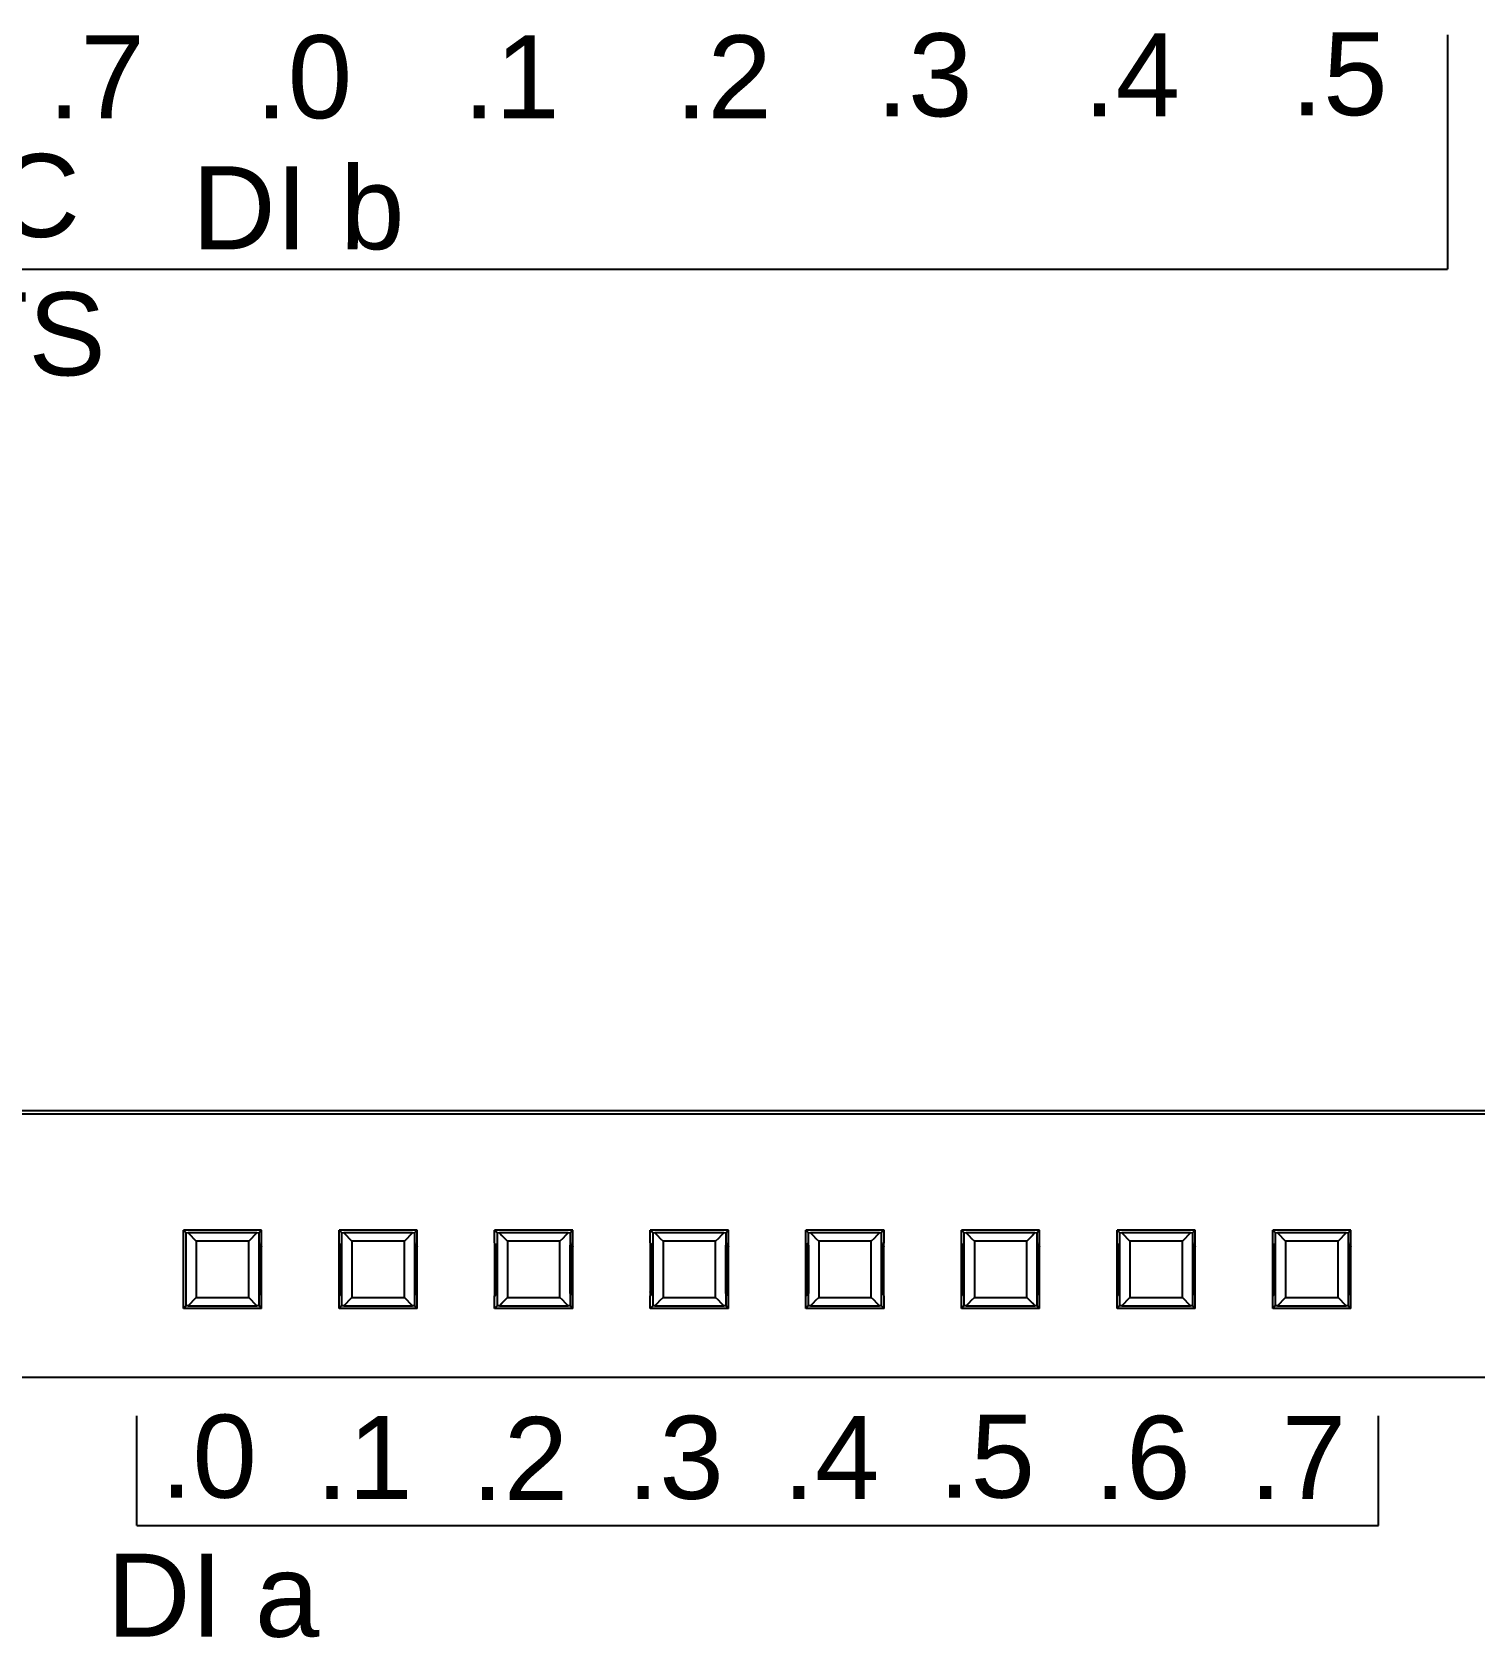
# Model space of a CAD drawing. Header units: inches. Extents: x 57 to 2760, y -193 to 2149.
# Drawn here: x 147.1 to 174.91, y 1958.69 to 1989.64 of the extents above; entities that cross this region are included whole.
import ezdxf

# ---------------------------------------------------------------- set-up
doc = ezdxf.new("R2010")
doc.units = ezdxf.units.IN
doc.header["$MEASUREMENT"] = 0
doc.styles.get("Standard").update_dxf_attribs({"font": 'arial.ttf'})

msp = doc.modelspace()

# ---------------------------------------------------------------- linework, layer by layer
for p, q in [((174.38614, 1989.5888), (174.38614, 1985.07521)), ((114.91139, 1985.07521), (174.38614, 1985.07521)), ((149.12071, 1960.85347), (149.12071, 1962.9695)), ((173.05981, 1960.85347), (173.05981, 1962.9695)), ((149.12071, 1960.85347), (173.05981, 1960.85347))]:
    msp.add_line(p, q)
at = {"color": 7, "linetype": 'Continuous'}
for p, q in [((197.57114, 1968.8506), (145.12114, 1968.8506)), ((197.57114, 1968.7832), (145.12114, 1968.7832)), ((150.01779, 1966.54797), (150.06438, 1966.50138)), ((151.52449, 1966.54797), (150.01779, 1966.54797)), ((150.06438, 1966.50138), (150.10823, 1966.5006)), ((151.43405, 1966.5006), (150.10823, 1966.5006)), ((151.43405, 1966.5006), (151.4779, 1966.50138)), ((151.52449, 1966.54797), (151.4779, 1966.50138)), ((153.06438, 1966.50138), (153.01779, 1966.54797)), ((154.52449, 1966.54797), (153.01779, 1966.54797)), ((153.06438, 1966.50138), (153.10823, 1966.5006)), ((154.43405, 1966.5006), (153.10823, 1966.5006)), ((154.43405, 1966.5006), (154.4779, 1966.50138)), ((154.4779, 1966.50138), (154.52449, 1966.54797)), ((156.06438, 1966.50138), (156.01779, 1966.54797)), ((157.52449, 1966.54797), (156.01779, 1966.54797)), ((156.06438, 1966.50138), (156.10823, 1966.5006)), ((157.43405, 1966.5006), (156.10823, 1966.5006)), ((157.43405, 1966.5006), (157.4779, 1966.50138)), ((157.4779, 1966.50138), (157.52449, 1966.54797)), ((159.06438, 1966.50138), (159.01779, 1966.54797)), ((160.52449, 1966.54797), (159.01779, 1966.54797)), ((159.06438, 1966.50138), (159.10823, 1966.5006)), ((160.43405, 1966.5006), (159.10823, 1966.5006)), ((160.43405, 1966.5006), (160.4779, 1966.50138)), ((160.4779, 1966.50138), (160.52449, 1966.54797)), ((162.06438, 1966.50138), (162.01779, 1966.54797)), ((163.52449, 1966.54797), (162.01779, 1966.54797)), ((162.06438, 1966.50138), (162.10823, 1966.5006)), ((163.43405, 1966.5006), (162.10823, 1966.5006)), ((163.43405, 1966.5006), (163.4779, 1966.50138)), ((163.4779, 1966.50138), (163.52449, 1966.54797)), ((165.06438, 1966.50138), (165.01779, 1966.54797)), ((166.52449, 1966.54797), (165.01779, 1966.54797)), ((165.06438, 1966.50138), (165.10823, 1966.5006)), ((166.43405, 1966.5006), (165.10823, 1966.5006)), ((166.43405, 1966.5006), (166.4779, 1966.50138)), ((166.4779, 1966.50138), (166.52449, 1966.54797)), ((168.06438, 1966.50138), (168.01779, 1966.54797)), ((169.52449, 1966.54797), (168.01779, 1966.54797)), ((168.06438, 1966.50138), (168.10823, 1966.5006)), ((169.43405, 1966.5006), (168.10823, 1966.5006)), ((169.43405, 1966.5006), (169.4779, 1966.50138)), ((169.4779, 1966.50138), (169.52449, 1966.54797)), ((171.06438, 1966.50138), (171.01779, 1966.54797)), ((172.52449, 1966.54797), (171.01779, 1966.54797)), ((171.06438, 1966.50138), (171.10823, 1966.5006)), ((172.43405, 1966.5006), (171.10823, 1966.5006)), ((172.43405, 1966.5006), (172.4779, 1966.50138)), ((172.4779, 1966.50138), (172.52449, 1966.54797)), ((151.27715, 1966.33677), (150.26513, 1966.33677)), ((151.52378, 1966.3099), (151.50425, 1966.29457)), ((151.50425, 1966.29457), (151.52352, 1966.2227)), ((153.03803, 1966.29457), (153.01876, 1966.2227)), ((154.27715, 1966.33677), (153.26513, 1966.33677)), ((154.52378, 1966.3099), (154.50425, 1966.29457)), ((154.50425, 1966.29457), (154.52352, 1966.2227)), ((156.03803, 1966.29457), (156.01876, 1966.2227)), ((157.27715, 1966.33677), (156.26513, 1966.33677)), ((157.52378, 1966.3099), (157.50425, 1966.29457)), ((157.50425, 1966.29457), (157.52352, 1966.2227)), ((159.03803, 1966.29457), (159.01876, 1966.2227)), ((160.27715, 1966.33677), (159.26513, 1966.33677)), ((160.52378, 1966.3099), (160.50425, 1966.29457)), ((160.50425, 1966.29457), (160.52352, 1966.2227)), ((162.03803, 1966.29457), (162.01876, 1966.2227)), ((163.27715, 1966.33677), (162.26513, 1966.33677)), ((163.52378, 1966.3099), (163.50425, 1966.29457)), ((163.50425, 1966.29457), (163.52352, 1966.2227)), ((165.03803, 1966.29457), (165.01876, 1966.2227)), ((166.27715, 1966.33677), (165.26513, 1966.33677)), ((166.52378, 1966.3099), (166.50425, 1966.29457)), ((166.50425, 1966.29457), (166.52352, 1966.2227)), ((168.03803, 1966.29457), (168.01876, 1966.2227)), ((169.27715, 1966.33677), (168.26513, 1966.33677)), ((169.52378, 1966.3099), (169.50425, 1966.29457)), ((169.50425, 1966.29457), (169.52352, 1966.2227)), ((171.03803, 1966.29457), (171.01876, 1966.2227)), ((172.27715, 1966.33677), (171.26513, 1966.33677)), ((172.52378, 1966.3099), (172.50425, 1966.29457)), ((172.50425, 1966.29457), (172.52352, 1966.2227)), ((151.49607, 1965.95021), (151.49565, 1965.81894)), ((151.49709, 1966.07042), (151.49607, 1965.95021)), ((153.04568, 1966.02323), (153.04433, 1966.13353)), ((153.04646, 1965.89626), (153.04568, 1966.02323)), ((153.04662, 1965.76211), (153.04646, 1965.89626)), ((154.49607, 1965.95021), (154.49565, 1965.81894)), ((154.49709, 1966.07042), (154.49607, 1965.95021)), ((156.04568, 1966.02323), (156.04433, 1966.13353)), ((156.04646, 1965.89626), (156.04568, 1966.02323)), ((156.04662, 1965.76211), (156.04646, 1965.89626)), ((157.49578, 1965.88536), (157.49567, 1965.75213)), ((157.49651, 1966.0123), (157.49578, 1965.88536)), ((159.04568, 1966.02323), (159.04433, 1966.13353)), ((159.04646, 1965.89626), (159.04568, 1966.02323)), ((159.04662, 1965.76211), (159.04646, 1965.89626)), ((160.49607, 1965.95021), (160.49565, 1965.81894)), ((160.49709, 1966.07042), (160.49607, 1965.95021)), ((162.04568, 1966.02323), (162.04433, 1966.13353)), ((162.04646, 1965.89626), (162.04568, 1966.02323)), ((162.04662, 1965.76211), (162.04646, 1965.89626)), ((163.49607, 1965.95021), (163.49565, 1965.81894)), ((163.49709, 1966.07042), (163.49607, 1965.95021)), ((165.04568, 1966.02323), (165.04433, 1966.13353)), ((165.04646, 1965.89626), (165.04568, 1966.02323)), ((165.04662, 1965.76211), (165.04646, 1965.89626)), ((166.49607, 1965.95021), (166.49565, 1965.81894)), ((166.49709, 1966.07042), (166.49607, 1965.95021)), ((168.04568, 1966.02323), (168.04433, 1966.13353)), ((168.04646, 1965.89626), (168.04568, 1966.02323)), ((168.04662, 1965.76211), (168.04646, 1965.89626)), ((169.49607, 1965.95021), (169.49565, 1965.81894)), ((169.49709, 1966.07042), (169.49607, 1965.95021)), ((171.04568, 1966.02323), (171.04433, 1966.13353)), ((171.04646, 1965.89626), (171.04568, 1966.02323)), ((171.04662, 1965.76211), (171.04646, 1965.89626)), ((172.49607, 1965.95021), (172.49565, 1965.81894)), ((172.49709, 1966.07042), (172.49607, 1965.95021)), ((151.49565, 1965.81894), (151.49585, 1965.68611)), ((151.49585, 1965.68611), (151.49665, 1965.56094)), ((151.49665, 1965.56094), (151.498, 1965.45226)), ((153.04509, 1965.51018), (153.04616, 1965.63028)), ((153.04616, 1965.63028), (153.04662, 1965.76211)), ((154.49565, 1965.81894), (154.49585, 1965.68611)), ((154.49585, 1965.68611), (154.49665, 1965.56094)), ((154.49665, 1965.56094), (154.498, 1965.45226)), ((156.04509, 1965.51018), (156.04616, 1965.63028)), ((156.04616, 1965.63028), (156.04662, 1965.76211)), ((157.49567, 1965.75213), (157.49617, 1965.622)), ((157.49617, 1965.622), (157.49726, 1965.50401)), ((159.04509, 1965.51018), (159.04616, 1965.63028)), ((159.04616, 1965.63028), (159.04662, 1965.76211)), ((160.49565, 1965.81894), (160.49585, 1965.68611)), ((160.49585, 1965.68611), (160.49665, 1965.56094)), ((160.49665, 1965.56094), (160.498, 1965.45226)), ((162.04509, 1965.51018), (162.04616, 1965.63028)), ((162.04616, 1965.63028), (162.04662, 1965.76211)), ((163.49565, 1965.81894), (163.49585, 1965.68611)), ((163.49585, 1965.68611), (163.49665, 1965.56094)), ((163.49665, 1965.56094), (163.498, 1965.45226)), ((165.04509, 1965.51018), (165.04616, 1965.63028)), ((165.04616, 1965.63028), (165.04662, 1965.76211)), ((166.49565, 1965.81894), (166.49585, 1965.68611)), ((166.49585, 1965.68611), (166.49665, 1965.56094)), ((166.49665, 1965.56094), (166.498, 1965.45226)), ((168.04509, 1965.51018), (168.04616, 1965.63028)), ((168.04616, 1965.63028), (168.04662, 1965.76211)), ((169.49565, 1965.81894), (169.49585, 1965.68611)), ((169.49585, 1965.68611), (169.49665, 1965.56094)), ((169.49665, 1965.56094), (169.498, 1965.45226)), ((171.04509, 1965.51018), (171.04616, 1965.63028)), ((171.04616, 1965.63028), (171.04662, 1965.76211)), ((172.49565, 1965.81894), (172.49585, 1965.68611)), ((172.49585, 1965.68611), (172.49665, 1965.56094)), ((172.49665, 1965.56094), (172.498, 1965.45226)), ((150.26513, 1965.25247), (151.27715, 1965.25247)), ((151.50425, 1965.29467), (151.52352, 1965.36654)), ((153.0185, 1965.27934), (153.03803, 1965.29467)), ((153.03803, 1965.29467), (153.01876, 1965.36654)), ((153.26513, 1965.25247), (154.27715, 1965.25247)), ((154.50425, 1965.29467), (154.52352, 1965.36654)), ((156.0185, 1965.27934), (156.03803, 1965.29467)), ((156.03803, 1965.29467), (156.01876, 1965.36654)), ((156.26513, 1965.25247), (157.27715, 1965.25247)), ((157.50425, 1965.29467), (157.52352, 1965.36654)), ((159.0185, 1965.27934), (159.03803, 1965.29467)), ((159.03803, 1965.29467), (159.01876, 1965.36654)), ((159.26513, 1965.25247), (160.27715, 1965.25247)), ((160.50425, 1965.29467), (160.52352, 1965.36654)), ((162.0185, 1965.27934), (162.03803, 1965.29467)), ((162.03803, 1965.29467), (162.01876, 1965.36654)), ((162.26513, 1965.25247), (163.27715, 1965.25247)), ((163.50425, 1965.29467), (163.52352, 1965.36654)), ((165.0185, 1965.27934), (165.03803, 1965.29467)), ((165.03803, 1965.29467), (165.01876, 1965.36654)), ((165.26513, 1965.25247), (166.27715, 1965.25247)), ((166.50425, 1965.29467), (166.52352, 1965.36654)), ((168.0185, 1965.27934), (168.03803, 1965.29467)), ((168.03803, 1965.29467), (168.01876, 1965.36654)), ((168.26513, 1965.25247), (169.27715, 1965.25247)), ((169.50425, 1965.29467), (169.52352, 1965.36654)), ((171.0185, 1965.27934), (171.03803, 1965.29467)), ((171.03803, 1965.29467), (171.01876, 1965.36654)), ((171.26513, 1965.25247), (172.27715, 1965.25247)), ((172.50425, 1965.29467), (172.52352, 1965.36654)), ((150.01779, 1965.04127), (150.06438, 1965.08786)), ((151.52449, 1965.04127), (150.01779, 1965.04127)), ((150.10822, 1965.08864), (150.06438, 1965.08786)), ((150.10822, 1965.08864), (151.43406, 1965.08864)), ((151.4779, 1965.08786), (151.43406, 1965.08864)), ((151.52449, 1965.04127), (151.4779, 1965.08786)), ((153.06438, 1965.08786), (153.01779, 1965.04127)), ((154.52449, 1965.04127), (153.01779, 1965.04127)), ((153.10822, 1965.08864), (153.06438, 1965.08786)), ((153.10822, 1965.08864), (154.43406, 1965.08864)), ((154.4779, 1965.08786), (154.43406, 1965.08864)), ((154.4779, 1965.08786), (154.52449, 1965.04127)), ((156.06438, 1965.08786), (156.01779, 1965.04127)), ((157.52449, 1965.04127), (156.01779, 1965.04127)), ((156.10822, 1965.08864), (156.06438, 1965.08786)), ((156.10822, 1965.08864), (157.43406, 1965.08864)), ((157.4779, 1965.08786), (157.43406, 1965.08864)), ((157.4779, 1965.08786), (157.52449, 1965.04127)), ((159.06438, 1965.08786), (159.01779, 1965.04127)), ((160.52449, 1965.04127), (159.01779, 1965.04127)), ((159.10822, 1965.08864), (159.06438, 1965.08786)), ((159.10822, 1965.08864), (160.43406, 1965.08864)), ((160.4779, 1965.08786), (160.43406, 1965.08864)), ((160.4779, 1965.08786), (160.52449, 1965.04127)), ((162.06438, 1965.08786), (162.01779, 1965.04127)), ((163.52449, 1965.04127), (162.01779, 1965.04127)), ((162.10822, 1965.08864), (162.06438, 1965.08786)), ((162.10822, 1965.08864), (163.43406, 1965.08864)), ((163.4779, 1965.08786), (163.43406, 1965.08864)), ((163.4779, 1965.08786), (163.52449, 1965.04127)), ((165.06438, 1965.08786), (165.01779, 1965.04127)), ((166.52449, 1965.04127), (165.01779, 1965.04127)), ((165.10822, 1965.08864), (165.06438, 1965.08786)), ((165.10822, 1965.08864), (166.43406, 1965.08864)), ((166.4779, 1965.08786), (166.43406, 1965.08864)), ((166.4779, 1965.08786), (166.52449, 1965.04127)), ((168.06438, 1965.08786), (168.01779, 1965.04127)), ((169.52449, 1965.04127), (168.01779, 1965.04127)), ((168.10822, 1965.08864), (168.06438, 1965.08786)), ((168.10822, 1965.08864), (169.43406, 1965.08864)), ((169.4779, 1965.08786), (169.43406, 1965.08864)), ((169.4779, 1965.08786), (169.52449, 1965.04127)), ((171.06438, 1965.08786), (171.01779, 1965.04127)), ((172.52449, 1965.04127), (171.01779, 1965.04127)), ((171.10822, 1965.08864), (171.06438, 1965.08786)), ((171.10822, 1965.08864), (172.43406, 1965.08864)), ((172.4779, 1965.08786), (172.43406, 1965.08864)), ((172.4779, 1965.08786), (172.52449, 1965.04127)), ((197.57114, 1963.71075), (145.12114, 1963.71075))]:
    msp.add_line(p, q, dxfattribs=at)
for points in [[(150.01779, 1965.04127), (150.01928, 1965.54126), (150.01928, 1966.04834), (150.01779, 1966.54797)], [(150.06438, 1966.50138), (150.06579, 1966.03173), (150.06579, 1965.55779), (150.06438, 1965.08786)], [(150.10823, 1966.5006), (150.15878, 1966.44626), (150.21113, 1966.39166), (150.26513, 1966.33677)], [(151.43405, 1966.5006), (151.3835, 1966.44626), (151.33115, 1966.39166), (151.27715, 1966.33677)], [(151.4779, 1965.08786), (151.47649, 1965.55779), (151.47649, 1966.03173), (151.4779, 1966.50138)], [(151.52449, 1965.04127), (151.523, 1965.54126), (151.523, 1966.04834), (151.52449, 1966.54797)], [(153.01779, 1965.04127), (153.01928, 1965.54126), (153.01928, 1966.04834), (153.01779, 1966.54797)], [(153.06438, 1966.50138), (153.06579, 1966.03173), (153.06579, 1965.55779), (153.06438, 1965.08786)], [(153.10823, 1966.5006), (153.15878, 1966.44626), (153.21112, 1966.39167), (153.26513, 1966.33677)], [(154.43405, 1966.5006), (154.3835, 1966.44626), (154.33116, 1966.39167), (154.27715, 1966.33677)], [(154.4779, 1965.08786), (154.47649, 1965.55779), (154.47649, 1966.03173), (154.4779, 1966.50138)], [(154.52449, 1965.04127), (154.523, 1965.54126), (154.523, 1966.04834), (154.52449, 1966.54797)], [(156.01779, 1965.04127), (156.01928, 1965.54126), (156.01928, 1966.04834), (156.01779, 1966.54797)], [(156.06438, 1966.50138), (156.06579, 1966.03173), (156.06579, 1965.55779), (156.06438, 1965.08786)], [(156.10823, 1966.5006), (156.15877, 1966.44627), (156.21112, 1966.39167), (156.26513, 1966.33677)], [(157.43405, 1966.5006), (157.38351, 1966.44627), (157.33116, 1966.39167), (157.27715, 1966.33677)], [(157.4779, 1965.08786), (157.47649, 1965.55779), (157.47649, 1966.03173), (157.4779, 1966.50138)], [(157.52449, 1965.04127), (157.523, 1965.54126), (157.523, 1966.04834), (157.52449, 1966.54797)], [(159.01779, 1965.04127), (159.01928, 1965.54126), (159.01928, 1966.04834), (159.01779, 1966.54797)], [(159.06438, 1966.50138), (159.06579, 1966.03173), (159.06579, 1965.55779), (159.06438, 1965.08786)], [(159.10823, 1966.5006), (159.15876, 1966.44628), (159.21111, 1966.39168), (159.26513, 1966.33677)], [(160.43405, 1966.5006), (160.38352, 1966.44628), (160.33117, 1966.39168), (160.27715, 1966.33677)], [(160.4779, 1965.08786), (160.47649, 1965.55779), (160.47649, 1966.03173), (160.4779, 1966.50138)], [(160.52449, 1965.04127), (160.523, 1965.54126), (160.523, 1966.04834), (160.52449, 1966.54797)], [(162.01779, 1965.04127), (162.01928, 1965.54126), (162.01928, 1966.04834), (162.01779, 1966.54797)], [(162.06438, 1966.50138), (162.06579, 1966.03173), (162.06579, 1965.55779), (162.06438, 1965.08786)], [(162.10823, 1966.5006), (162.15875, 1966.44629), (162.2111, 1966.39169), (162.26513, 1966.33677)], [(163.43405, 1966.5006), (163.38353, 1966.44629), (163.33118, 1966.39169), (163.27715, 1966.33677)], [(163.4779, 1965.08786), (163.47649, 1965.55779), (163.47649, 1966.03173), (163.4779, 1966.50138)], [(163.52449, 1965.04127), (163.523, 1965.54126), (163.523, 1966.04834), (163.52449, 1966.54797)], [(165.01779, 1965.04127), (165.01928, 1965.54126), (165.01928, 1966.04834), (165.01779, 1966.54797)], [(165.06438, 1966.50138), (165.06579, 1966.03173), (165.06579, 1965.55779), (165.06438, 1965.08786)], [(165.10823, 1966.5006), (165.15874, 1966.4463), (165.21108, 1966.3917), (165.26513, 1966.33677)], [(166.43405, 1966.5006), (166.38354, 1966.4463), (166.33119, 1966.3917), (166.27715, 1966.33677)], [(166.4779, 1965.08786), (166.47649, 1965.55779), (166.47649, 1966.03173), (166.4779, 1966.50138)], [(166.52449, 1965.04127), (166.523, 1965.54126), (166.523, 1966.04834), (166.52449, 1966.54797)], [(168.01779, 1965.04127), (168.01928, 1965.54126), (168.01928, 1966.04834), (168.01779, 1966.54797)], [(168.06438, 1966.50138), (168.06579, 1966.03173), (168.06579, 1965.55779), (168.06438, 1965.08786)], [(168.10823, 1966.5006), (168.15873, 1966.44631), (168.21107, 1966.39172), (168.26513, 1966.33677)], [(169.43405, 1966.5006), (169.38355, 1966.44631), (169.33121, 1966.39172), (169.27715, 1966.33677)], [(169.4779, 1965.08786), (169.47649, 1965.55779), (169.47649, 1966.03173), (169.4779, 1966.50138)], [(169.52449, 1965.04127), (169.523, 1965.54126), (169.523, 1966.04834), (169.52449, 1966.54797)], [(171.01779, 1965.04127), (171.01928, 1965.54126), (171.01928, 1966.04834), (171.01779, 1966.54797)], [(171.06438, 1966.50138), (171.06579, 1966.03173), (171.06579, 1965.55779), (171.06438, 1965.08786)], [(171.10823, 1966.5006), (171.15872, 1966.44632), (171.21106, 1966.39173), (171.26513, 1966.33677)], [(172.43405, 1966.5006), (172.38356, 1966.44632), (172.33122, 1966.39173), (172.27715, 1966.33677)], [(172.4779, 1965.08786), (172.47649, 1965.55779), (172.47649, 1966.03173), (172.4779, 1966.50138)], [(172.52449, 1965.04127), (172.523, 1965.54126), (172.523, 1966.04834), (172.52449, 1966.54797)], [(150.26519, 1966.33677), (150.2658, 1965.61338), (150.26519, 1965.25247)], [(151.27709, 1965.25247), (151.27648, 1965.97584), (151.27709, 1966.33677)], [(151.50425, 1966.29457), (151.50288, 1966.28729), (151.50165, 1966.26986), (151.50054, 1966.24409), (151.49953, 1966.2107), (151.49861, 1966.17033), (151.49709, 1966.07042)], [(153.04433, 1966.13353), (153.04348, 1966.17976), (153.04253, 1966.21901), (153.04149, 1966.2507), (153.04038, 1966.27423), (153.03922, 1966.289), (153.03803, 1966.29457)], [(153.26519, 1966.33677), (153.2658, 1965.61338), (153.26519, 1965.25247)], [(154.27709, 1965.25247), (154.27648, 1965.97584), (154.27709, 1966.33677)], [(154.50425, 1966.29457), (154.50288, 1966.28729), (154.50165, 1966.26986), (154.50054, 1966.24409), (154.49953, 1966.2107), (154.49861, 1966.17033), (154.49709, 1966.07042)], [(156.04433, 1966.13353), (156.04348, 1966.17976), (156.04253, 1966.21901), (156.04149, 1966.2507), (156.04038, 1966.27423), (156.03922, 1966.289), (156.03803, 1966.29457)], [(156.26519, 1966.33677), (156.2658, 1965.61338), (156.26519, 1965.25247)], [(157.27709, 1965.25247), (157.27648, 1965.97584), (157.27709, 1966.33677)], [(157.50425, 1966.29457), (157.50288, 1966.28729), (157.50165, 1966.26986), (157.50054, 1966.24409), (157.49953, 1966.2107), (157.49861, 1966.17033), (157.49779, 1966.12341), (157.49651, 1966.0123)], [(159.04433, 1966.13353), (159.04348, 1966.17976), (159.04253, 1966.21901), (159.04149, 1966.2507), (159.04038, 1966.27423), (159.03922, 1966.289), (159.03803, 1966.29457)], [(159.26519, 1966.33677), (159.2658, 1965.61338), (159.26519, 1965.25247)], [(160.27709, 1965.25247), (160.27648, 1965.97584), (160.27709, 1966.33677)], [(160.50425, 1966.29457), (160.50288, 1966.28729), (160.50165, 1966.26986), (160.50054, 1966.24409), (160.49953, 1966.2107), (160.49861, 1966.17033), (160.49709, 1966.07042)], [(162.04433, 1966.13353), (162.04348, 1966.17976), (162.04253, 1966.21901), (162.04149, 1966.2507), (162.04038, 1966.27423), (162.03922, 1966.289), (162.03803, 1966.29457)], [(162.26519, 1966.33677), (162.2658, 1965.61338), (162.26519, 1965.25247)], [(163.27709, 1965.25247), (163.27648, 1965.97584), (163.27709, 1966.33677)], [(163.50425, 1966.29457), (163.50288, 1966.28729), (163.50165, 1966.26986), (163.50054, 1966.24409), (163.49953, 1966.2107), (163.49861, 1966.17033), (163.49709, 1966.07042)], [(165.04433, 1966.13353), (165.04348, 1966.17976), (165.04253, 1966.21901), (165.04149, 1966.2507), (165.04038, 1966.27423), (165.03922, 1966.289), (165.03803, 1966.29457)], [(165.26519, 1966.33677), (165.2658, 1965.61338), (165.26519, 1965.25247)], [(166.27709, 1965.25247), (166.27648, 1965.97584), (166.27709, 1966.33677)], [(166.50425, 1966.29457), (166.50288, 1966.28729), (166.50165, 1966.26986), (166.50054, 1966.24409), (166.49953, 1966.2107), (166.49861, 1966.17033), (166.49709, 1966.07042)], [(168.04433, 1966.13353), (168.04348, 1966.17976), (168.04253, 1966.21901), (168.04149, 1966.2507), (168.04038, 1966.27423), (168.03922, 1966.289), (168.03803, 1966.29457)], [(168.26519, 1966.33677), (168.2658, 1965.61338), (168.26519, 1965.25247)], [(169.27709, 1965.25247), (169.27648, 1965.97584), (169.27709, 1966.33677)], [(169.50425, 1966.29457), (169.50288, 1966.28729), (169.50165, 1966.26986), (169.50054, 1966.24409), (169.49953, 1966.2107), (169.49861, 1966.17033), (169.49709, 1966.07042)], [(171.04433, 1966.13353), (171.04348, 1966.17976), (171.04253, 1966.21901), (171.04149, 1966.2507), (171.04038, 1966.27423), (171.03922, 1966.289), (171.03803, 1966.29457)], [(171.26519, 1966.33677), (171.2658, 1965.61338), (171.26519, 1965.25247)], [(172.27709, 1965.25247), (172.27648, 1965.97584), (172.27709, 1966.33677)], [(172.50425, 1966.29457), (172.50288, 1966.28729), (172.50165, 1966.26986), (172.50054, 1966.24409), (172.49953, 1966.2107), (172.49861, 1966.17033), (172.49709, 1966.07042)], [(150.10822, 1965.08864), (150.15878, 1965.14298), (150.21113, 1965.19758), (150.26513, 1965.25247)], [(151.43406, 1965.08864), (151.3835, 1965.14298), (151.33115, 1965.19758), (151.27715, 1965.25247)], [(151.498, 1965.45226), (151.49886, 1965.40669), (151.49981, 1965.36816), (151.50084, 1965.33727), (151.50193, 1965.31446), (151.50307, 1965.30013), (151.50425, 1965.29467)], [(153.03803, 1965.29467), (153.03927, 1965.30068), (153.04044, 1965.31595), (153.04154, 1965.3397), (153.04256, 1965.37142), (153.04351, 1965.41083), (153.04509, 1965.51018)], [(153.10822, 1965.08864), (153.15878, 1965.14298), (153.21112, 1965.19757), (153.26513, 1965.25247)], [(154.43406, 1965.08864), (154.3835, 1965.14298), (154.33115, 1965.19757), (154.27715, 1965.25247)], [(154.498, 1965.45226), (154.49886, 1965.40669), (154.49981, 1965.36816), (154.50084, 1965.33727), (154.50193, 1965.31446), (154.50307, 1965.30013), (154.50425, 1965.29467)], [(156.03803, 1965.29467), (156.03927, 1965.30068), (156.04044, 1965.31595), (156.04154, 1965.3397), (156.04256, 1965.37142), (156.04351, 1965.41083), (156.04509, 1965.51018)], [(156.10822, 1965.08864), (156.15877, 1965.14297), (156.21112, 1965.19757), (156.26513, 1965.25247)], [(157.43406, 1965.08864), (157.38351, 1965.14297), (157.33116, 1965.19757), (157.27715, 1965.25247)], [(157.49726, 1965.50401), (157.498, 1965.45226), (157.49886, 1965.40669), (157.49981, 1965.36816), (157.50084, 1965.33727), (157.50193, 1965.31446), (157.50307, 1965.30013), (157.50425, 1965.29467)], [(159.03803, 1965.29467), (159.03927, 1965.30068), (159.04044, 1965.31595), (159.04154, 1965.3397), (159.04256, 1965.37142), (159.04351, 1965.41083), (159.04509, 1965.51018)], [(159.10822, 1965.08864), (159.15876, 1965.14296), (159.21111, 1965.19756), (159.26513, 1965.25247)], [(160.43406, 1965.08864), (160.38352, 1965.14296), (160.33117, 1965.19756), (160.27715, 1965.25247)], [(160.498, 1965.45226), (160.49886, 1965.40669), (160.49981, 1965.36816), (160.50084, 1965.33727), (160.50193, 1965.31446), (160.50307, 1965.30013), (160.50425, 1965.29467)], [(162.03803, 1965.29467), (162.03927, 1965.30068), (162.04044, 1965.31595), (162.04154, 1965.3397), (162.04256, 1965.37142), (162.04351, 1965.41083), (162.04509, 1965.51018)], [(162.10822, 1965.08864), (162.15875, 1965.14295), (162.2111, 1965.19755), (162.26513, 1965.25247)], [(163.43406, 1965.08864), (163.38353, 1965.14295), (163.33118, 1965.19755), (163.27715, 1965.25247)], [(163.498, 1965.45226), (163.49886, 1965.40669), (163.49981, 1965.36816), (163.50084, 1965.33727), (163.50193, 1965.31446), (163.50307, 1965.30013), (163.50425, 1965.29467)], [(165.03803, 1965.29467), (165.03927, 1965.30068), (165.04044, 1965.31595), (165.04154, 1965.3397), (165.04256, 1965.37142), (165.04351, 1965.41083), (165.04509, 1965.51018)], [(165.10822, 1965.08864), (165.15874, 1965.14294), (165.21109, 1965.19753), (165.26513, 1965.25247)], [(166.43406, 1965.08864), (166.38354, 1965.14294), (166.33119, 1965.19753), (166.27715, 1965.25247)], [(166.498, 1965.45226), (166.49886, 1965.40669), (166.49981, 1965.36816), (166.50084, 1965.33727), (166.50193, 1965.31446), (166.50307, 1965.30013), (166.50425, 1965.29467)], [(168.03803, 1965.29467), (168.03927, 1965.30068), (168.04044, 1965.31595), (168.04154, 1965.3397), (168.04256, 1965.37142), (168.04351, 1965.41083), (168.04509, 1965.51018)], [(168.10822, 1965.08864), (168.15873, 1965.14293), (168.21107, 1965.19752), (168.26513, 1965.25247)], [(169.43406, 1965.08864), (169.38355, 1965.14293), (169.3312, 1965.19752), (169.27715, 1965.25247)], [(169.498, 1965.45226), (169.49886, 1965.40669), (169.49981, 1965.36816), (169.50084, 1965.33727), (169.50193, 1965.31446), (169.50307, 1965.30013), (169.50425, 1965.29467)], [(171.03803, 1965.29467), (171.03927, 1965.30068), (171.04044, 1965.31595), (171.04154, 1965.3397), (171.04256, 1965.37142), (171.04351, 1965.41083), (171.04509, 1965.51018)], [(171.10822, 1965.08864), (171.15871, 1965.14291), (171.21106, 1965.19751), (171.26513, 1965.25247)], [(172.43406, 1965.08864), (172.38356, 1965.14291), (172.33122, 1965.19751), (172.27715, 1965.25247)], [(172.498, 1965.45226), (172.49886, 1965.40669), (172.49981, 1965.36816), (172.50084, 1965.33727), (172.50193, 1965.31446), (172.50307, 1965.30013), (172.50425, 1965.29467)]]:
    msp.add_lwpolyline(points, dxfattribs=at)

# ---------------------------------------------------------------- texts
at = {"char_height": 1.6, "attachment_point": 8}
for s, insert, width in [('.7', (148.33926, 1987.9831), 5.3067617), ('.0', (152.33926, 1987.96052), 5.3067617), ('.1', (156.33926, 1987.9831), 5.3067617), ('.2', (160.43088, 1987.98072), 5.3067617), ('.3', (164.29969, 1987.99728), 5.3067617), ('.4', (168.29969, 1988.01986), 5.3067617), ('.5', (172.29969, 1988.01986), 5.3067617), ('24VDC INPUTS', (144.42105, 1983.00449), 12.9076364), ('DI b', (152.23115, 1985.4348), 5.3067617), ('.0', (150.50323, 1961.36992), 6.9302573), ('.1', (153.50323, 1961.36992), 6.9302573), ('.2', (156.50323, 1961.34734), 6.9302573), ('.3', (159.50317, 1961.34734), 6.9302573), ('.4', (162.50323, 1961.36992), 6.9302573), ('.5', (165.50317, 1961.36992), 6.9302573), ('.6', (168.50323, 1961.34734), 6.9302573), ('.7', (171.50323, 1961.36992), 6.9302573), ('DI a', (150.59038, 1958.69013), 5.4702222)]:
    msp.add_mtext(s, dxfattribs=dict(at, insert=insert, width=width))

doc.saveas('drawing.dxf')
